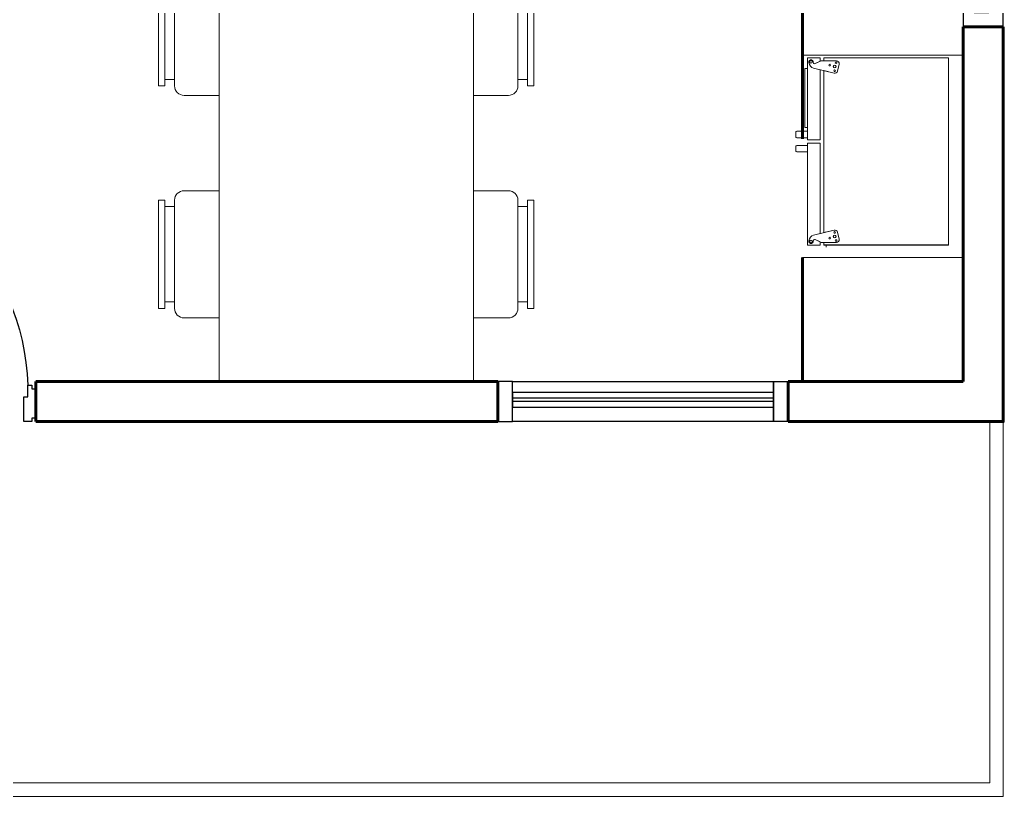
# Model space of a CAD drawing. Header units: millimetres. Extents: x 7024 to 11169, y 3041 to 12244.
# Drawn here: x 9084 to 11169, y 6743 to 8390 of the extents above; entities that cross this region are included whole.
import ezdxf

# ---------------------------------------------------------------- set-up
doc = ezdxf.new("R2010")
doc.units = ezdxf.units.MM
for name, color, linetype, lineweight in [('0inne_gulv', 252, 'Continuous', 13), ('A-WALL', 2, 'Continuous', 35), ('inne_gulv', 252, 'Continuous', 15), ('MOBILIARIO', 4, 'Continuous', 9)]:
    doc.layers.add(name, color=color, linetype=linetype, lineweight=lineweight)

# ---------------------------------------------------------------- blocks, each defined once
blk = doc.blocks.new('*U35')
blk.add_lwpolyline([(33.6, 1124.4, -0.396717), (966.4, 192)], format="xyb")
for points in [[(72, 192), (33.6, 192), (33.6, 1124.4), (72, 1124.4)], [(33.6, 192), (16.8, 192), (16.8, 192), (16.8, 192), (16.8, 192), (16.8, 177), (0, 177), (0, 190.9), (0, 40.9), (0, 55.9), (16.8, 55.9), (16.8, 40.9), (33.6, 40.9), (33.6, 40.9), (50, 40.9), (50, 144), (33.6, 144)], [(1000, 177), (1000, 192), (1000, 192), (1000, 40.9), (1000, 55.9), (983.2, 55.9), (983.2, 40.9), (966.4, 40.9), (966.4, 40.9), (950, 40.9), (950, 144), (966.4, 144), (966.4, 192), (983.2, 192), (983.2, 177)]]:
    blk.add_lwpolyline(points, close=True)
blk.add_lwpolyline([(33.6, 192), (72, 192)])
blk = doc.blocks.new('*U37')
for points in [[(0, 0), (50, 0), (50, 137.4), (0, 137.4), (0, 0)], [(992.8, 0), (942.8, 0), (942.8, 137.4), (992.8, 137.4), (992.8, 0)]]:
    blk.add_lwpolyline(points)
for points in [[(50, 137.4), (942.8, 137.4), (942.8, 0), (50, 0)], [(50, 100), (50, 50), (942.8, 50), (942.8, 100)], [(50, 80), (50, 70), (942.8, 70), (942.8, 80)]]:
    blk.add_lwpolyline(points, close=True)
blk = doc.blocks.new('*U34')
for points in [[(0, 0), (50, 0), (50, 137.4), (0, 137.4), (0, 0)], [(916, 0), (866, 0), (866, 137.4), (916, 137.4), (916, 0)]]:
    blk.add_lwpolyline(points)
for points in [[(50, 137.4), (866, 137.4), (866, 0), (50, 0)], [(50, 100), (50, 50), (866, 50), (866, 100)], [(50, 80), (50, 70), (866, 70), (866, 80)]]:
    blk.add_lwpolyline(points, close=True)
blk = doc.blocks.new('refr')
at = {"layer": 'inne_gulv', "lineweight": 25}
blk.add_line((101.9046, 28.4206), (101.9046, 27.8206), dxfattribs=at)
at = {"layer": 'inne_gulv'}
blk.add_line((101.8957, 27.8308, 0), (101.9046, 27.8308, 0), dxfattribs=at)
for points in [[(101.9046, 28.4206), (102.8066, 28.4206), (102.8066, 27.8192), (102.7929, 27.8192), (102.7929, 27.8805, 0.483442), (102.777, 27.8931), (102.7434, 27.8853, 0.414738), (102.7337, 27.8696), (102.7456, 27.8192), (101.9657, 27.8192), (101.9776, 27.8696, 0.414738), (101.9679, 27.8853), (101.9343, 27.8931, 0.483442), (101.9183, 27.8805), (101.9183, 27.8192), (101.9046, 27.8192)], [(101.9196, 27.8039, -0.11047), (101.9183, 27.8095), (101.9183, 27.8805, -0.483442), (101.9343, 27.8931), (101.9679, 27.8853, -0.414738), (101.9776, 27.8696), (101.9542, 27.7708, -0.285925), (101.9268, 27.748, -1.075108), (101.9213, 27.768), (101.9271, 27.7688, 0.506053), (101.9319, 27.7777)], [(102.7917, 27.8039, 0.11047), (102.7929, 27.8095), (102.7929, 27.8805, 0.483442), (102.777, 27.8931), (102.7434, 27.8853, 0.414738), (102.7337, 27.8696), (102.757, 27.7708, 0.285925), (102.7844, 27.748, 1.075108), (102.79, 27.768), (102.7841, 27.7688, -0.506053), (102.7793, 27.7777)], [(101.9542, 27.7708), (101.9615, 27.8015), (102.3958, 27.8015), (102.3958, 27.7406), (101.9046, 27.7406), (101.9046, 27.8015), (101.9207, 27.8015), (101.9319, 27.7777, -0.506053), (101.9271, 27.7688), (101.9213, 27.768, 1.075108), (101.9268, 27.748, 0.285925)], [(102.4118, 27.8015), (102.7498, 27.8015), (102.757, 27.7708, 0.285925), (102.7844, 27.748, 1.075108), (102.79, 27.768), (102.7841, 27.7688, -0.506053), (102.7793, 27.7777), (102.7906, 27.8015), (102.8066, 27.8015), (102.8066, 27.7406), (102.4118, 27.7406)], [(102.3539, 27.7406), (102.3851, 27.7406), (102.3851, 27.6916, -0.414214), (102.3789, 27.6853), (102.3601, 27.6853, -0.414214), (102.3539, 27.6916)], [(102.422, 27.7406), (102.4549, 27.7406), (102.4549, 27.6916, -0.414214), (102.4487, 27.6853), (102.4283, 27.6853, -0.414214), (102.422, 27.6916)]]:
    blk.add_lwpolyline(points, format="xyb", close=True, dxfattribs=at)
blk.add_lwpolyline([(102.7559, 27.7285), (102.472, 27.7285), (102.472, 27.7406), (102.7559, 27.7406)], close=True, dxfattribs=at)
for centre, radius in [((101.9276, 27.879), 0.00407), ((101.9394, 27.848), 0.00407), ((101.9465, 27.872), 0.00666), ((101.9665, 27.8716), 0.00407), ((102.745, 27.8716), 0.00407), ((102.765, 27.872), 0.00666), ((102.772, 27.848), 0.00407), ((102.7839, 27.879), 0.00407), ((101.9233, 27.7578), 0.0065), ((102.7879, 27.7578), 0.0065)]:
    blk.add_circle(centre, radius, dxfattribs=at)
blk = doc.blocks.new('M-Rec 13 6p')
at = {"layer": 'inne_gulv'}
blk.add_lwpolyline([(-0.3862, -0.7441), (-0.3862, 0.7559), (0.4138, 0.7559), (0.4138, -0.7441)], close=True, dxfattribs=at)
at = {"layer": 'inne_gulv', "elevation": -0.5245}
for points in [[(-0.5562, 0.2059), (-0.5562, 0.1859), (-0.5762, 0.1859), (-0.5762, 0.5259), (-0.5562, 0.5259), (-0.5562, 0.5059)], [(0.5838, 0.2059), (0.5838, 0.1859), (0.6038, 0.1859), (0.6038, 0.5259), (0.5838, 0.5259), (0.5838, 0.5059)], [(-0.5262, 0.2059), (-0.5562, 0.2059), (-0.5562, 0.5059), (-0.5262, 0.5059)], [(0.5538, 0.2059), (0.5838, 0.2059), (0.5838, 0.5059), (0.5538, 0.5059)]]:
    blk.add_lwpolyline(points, dxfattribs=at)
for points in [[(-0.3862, 0.1559), (-0.4962, 0.1559, -0.414238), (-0.5262, 0.1859), (-0.5262, 0.5259, -0.414145), (-0.4962, 0.5559), (-0.3862, 0.5559)], [(0.4138, 0.1559), (0.5238, 0.1559, 0.414238), (0.5538, 0.1859), (0.5538, 0.5259, 0.414145), (0.5238, 0.5559), (0.4138, 0.5559)]]:
    blk.add_lwpolyline(points, format="xyb", dxfattribs=at)
at = {"layer": 'inne_gulv'}
for points in [[(-0.3862, -0.5441), (-0.4962, -0.5441, -0.414238), (-0.5262, -0.5141), (-0.5262, -0.1741, -0.414145), (-0.4962, -0.1441), (-0.3862, -0.1441)], [(0.4138, -0.5441), (0.5238, -0.5441, 0.414238), (0.5538, -0.5141), (0.5538, -0.1741, 0.414145), (0.5238, -0.1441), (0.4138, -0.1441)]]:
    blk.add_lwpolyline(points, format="xyb", dxfattribs=at)
for points in [[(-0.5562, -0.4941), (-0.5562, -0.5141), (-0.5762, -0.5141), (-0.5762, -0.1741), (-0.5562, -0.1741), (-0.5562, -0.1941)], [(0.5838, -0.4941), (0.5838, -0.5141), (0.6038, -0.5141), (0.6038, -0.1741), (0.5838, -0.1741), (0.5838, -0.1941)], [(-0.5262, -0.4941), (-0.5562, -0.4941), (-0.5562, -0.1941), (-0.5262, -0.1941)], [(0.5538, -0.4941), (0.5838, -0.4941), (0.5838, -0.1941), (0.5538, -0.1941)]]:
    blk.add_lwpolyline(points, dxfattribs=at)

msp = doc.modelspace()

# ---------------------------------------------------------------- linework, layer by layer
at = {"layer": '0inne_gulv'}
for p, q in [((11083.7, 8314.6), (10743.2, 8314.6)), ((11083.7, 7885.7), (10743.2, 7885.7)), ((11140.4, 6771.8), (11140.4, 7537.9)), ((11168.8, 6743.4), (11168.8, 7537.9)), ((7052.3, 6771.8), (11140.4, 6771.8)), ((7023.9, 6743.4), (11168.8, 6743.4))]:
    msp.add_line(p, q, dxfattribs=at)
at = {"layer": 'A-WALL', "lineweight": 60}
for p, q in [((11083.7, 8374.6), (11168.8, 8374.6)), ((9117.9, 7537.9), (9117.9, 7623)), ((10097.5, 7537.9), (10097.5, 7623)), ((10712.5, 7537.9), (10712.5, 7623))]:
    msp.add_line(p, q, dxfattribs=at)
for points in [[(11168.8, 8374.6), (11168.8, 7537.9), (11083.7, 7537.9)], [(11083.7, 7623), (11083.7, 8374.6)], [(9117.9, 7623), (9506.3, 7623)], [(9368.7, 7623), (10097.5, 7623)], [(10712.5, 7623), (11083.7, 7623)], [(10097.5, 7537.9), (9117.9, 7537.9)], [(11083.7, 7537.9), (10712.5, 7537.9)]]:
    msp.add_lwpolyline(points, dxfattribs=at)
at = {"layer": 'inne_gulv', "lineweight": 60}
for points in [[(10743.2, 8137.8), (10743.2, 9169.3)], [(10743.2, 7623), (10743.2, 7885.7)]]:
    msp.add_lwpolyline(points, dxfattribs=at)

# ---------------------------------------------------------------- block references
at = {"xscale": 0.6195261937865026, "yscale": 0.6195261937865026, "zscale": 0.6195261937865026, "rotation": 90}
msp.add_blockref('*U34', (11168.8, 8374.6), dxfattribs=at)
for name, p, xscale, yscale, zscale in [('*U35', (8607.2, 7517), 0.510749731832623, 0.510749731832623, 0.510749731832623), ('*U37', (10097.5, 7537.9), 0.6195261937865026, 0.6195261937865026, 0.6195261937865026)]:
    msp.add_blockref(name, p, dxfattribs=dict(xscale=xscale, yscale=yscale, zscale=zscale))
at = {"layer": 'A-WALL', "xscale": -440.4099683185877, "yscale": 440.4099683185877, "zscale": 440.40996831858, "rotation": 270}
msp.add_blockref('refr', (-1463.8, -36968.1), dxfattribs=at)
at = {"layer": 'MOBILIARIO', "xscale": 674.0277443407339, "yscale": 674.0277443407339, "zscale": 674.0277443407339}
msp.add_blockref('M-Rec 13 6p', (9766.6, 8124.6), dxfattribs=at)

doc.saveas('drawing.dxf')
